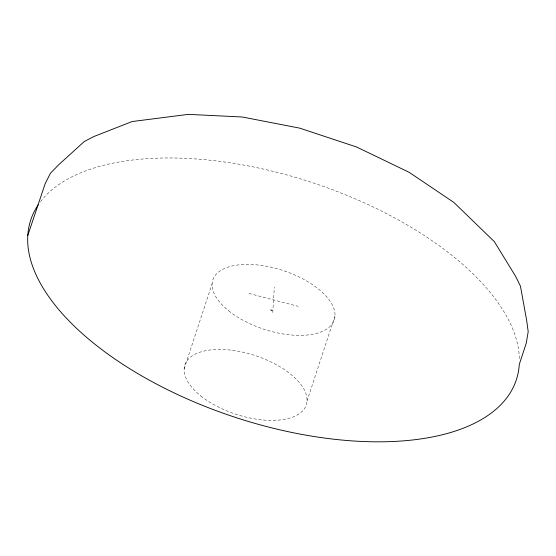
<?xml version="1.0" encoding="UTF-8"?>
<svg xmlns="http://www.w3.org/2000/svg" width="556" height="556" viewBox="0 0 556 556"><rect width="100%" height="100%" fill="white"/><g stroke="black" fill="none" stroke-linecap="round" stroke-linejoin="round"><path stroke-width="0.42" stroke-dasharray="2.78 2.08" d="M271.272 310.846L271.356 309.581M272.76 312.535L274.323 287.25M184.147 368.802L212.107 283.768M307.016 401.05L334.976 316.016M248.97 293.443L298.113 306.342M270.084 309.887L272.544 310.533M40.518 201.654A255.607 123.529 18.2 0 1 313.306 182.931A255.607 123.529 18.2 0 1 519.408 360.351M228.711 310.839A63.905 30.886 18.2 0 0 332.377 323.648A63.905 30.886 18.2 0 0 259.534 265.184A63.905 30.886 18.2 0 0 228.711 310.839M200.758 395.872A63.905 30.886 18.2 0 0 304.417 408.681A63.905 30.886 18.2 0 0 231.581 350.217A63.905 30.886 18.2 0 0 200.758 395.872"/><path stroke-width="0.83" d="M27.8 235.396L45.196 183.612L50.429 173.257L58.54 164.917L84.269 141.523L93.86 136.533L132.133 121.542L188.269 114.369L242.263 116.996L299.691 128.137L356.639 147.013L409.223 172.36L453.863 202.44L494.347 241.645L515.669 276.401L520.451 286.152L526.622 320.131L528.2 331.682L526.268 343.128L519.283 364.388A255.607 123.529 18.2 0 1 233.687 416.819A255.607 123.529 18.2 0 1 38.204 204.865"/></g></svg>
